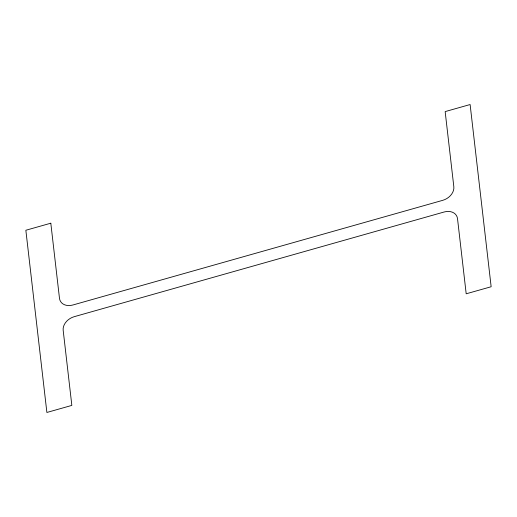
<?xml version="1.0" encoding="UTF-8"?>
<svg xmlns="http://www.w3.org/2000/svg" width="517" height="517" viewBox="0 0 517 517"><rect width="100%" height="100%" fill="white"/><g stroke="black" fill="none" stroke-linecap="round" stroke-linejoin="round"><path stroke-width="0.78" d="M50.808 223.202L25.85 230.259L46.885 412.463L71.844 405.399L63.171 330.285A12.99 9.875 -29.6 0 1 74.248 316.675L444.103 212.009A12.99 9.875 -29.6 0 1 457.519 218.685L466.192 293.798L491.15 286.741L470.115 104.537L445.156 111.601L453.829 186.715A12.99 9.875 -29.6 0 1 442.752 200.325L72.897 304.991A12.99 9.875 -29.6 0 1 59.481 298.315L50.808 223.202"/></g></svg>
